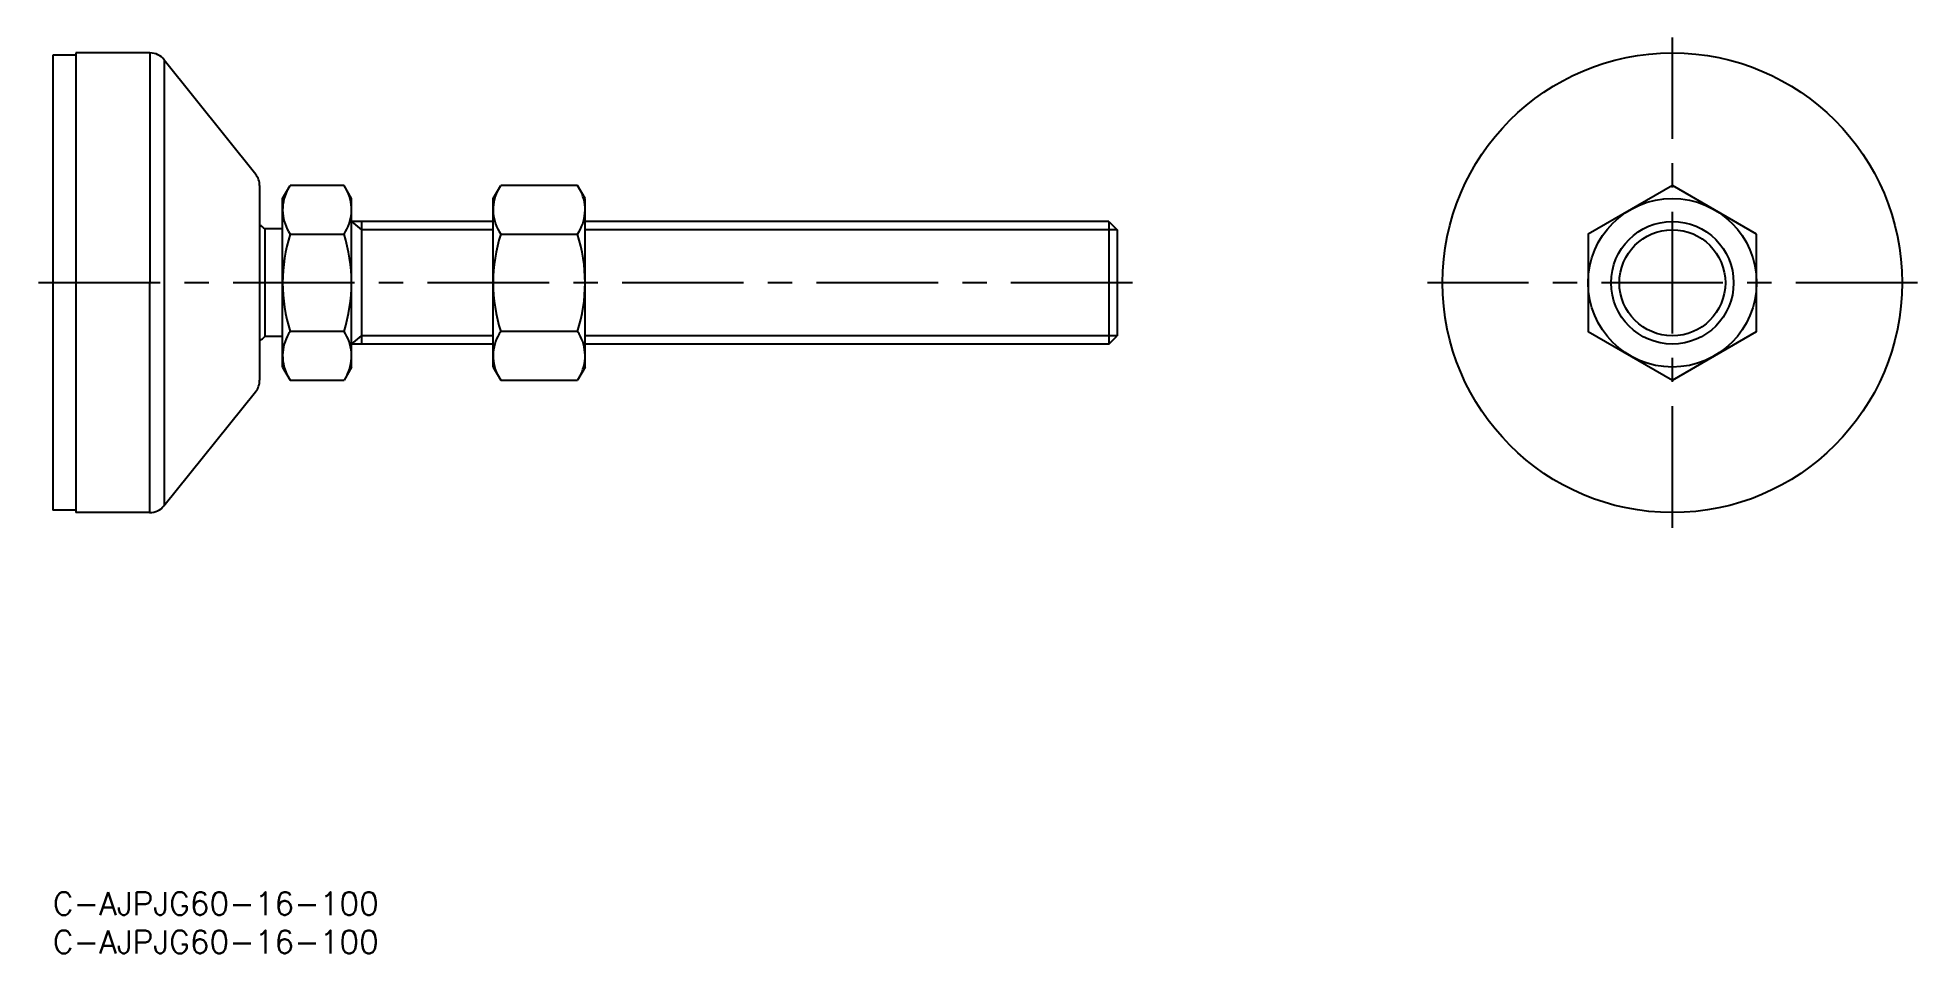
# Model space of a CAD drawing. Extents: x -2 to 244, y -8 to 112.
import ezdxf

# ---------------------------------------------------------------- set-up
doc = ezdxf.new("R2010")
doc.units = 0
doc.header["$LTSCALE"] = 0.5
doc.linetypes.add('CENTER', pattern=[50.8, 31.75, -6.35, 6.35, -6.35])
doc.layers.get('0').update_dxf_attribs({"linetype": 'CONTINUOUS'})
doc.layers.add('CENTER', color=1, linetype='CENTER')
doc.layers.add('後で消してね', color=7, linetype='CONTINUOUS')
doc.styles.get("Standard").update_dxf_attribs({"font": 'txt.shx', "height": 3, "bigfont": 'bigfont.shx'})

# ---------------------------------------------------------------- blocks, each defined once
blk = doc.blocks.new('*U12')
at = {"color": 7, "linetype": 'CONTINUOUS'}
blk.add_text('C-AJPJG60-16-100', height=3, dxfattribs=at).set_placement((0, -3))
blk = doc.blocks.new('*U13')
at = {"color": 7, "linetype": 'CONTINUOUS'}
blk.add_text('C-AJPJG60-16-100', height=3, dxfattribs=at).set_placement((0, -8))

msp = doc.modelspace()

# ---------------------------------------------------------------- linework, layer by layer
at = {"color": 7, "linetype": 'CONTINUOUS'}
for p, q in [((3, 109.22), (0, 109.22)), ((0, 109.22), (0, 49.83)), ((3, 109.53), (3, 49.53)), ((12.67, 109.53), (3, 109.53)), ((12.67, 109.53), (12.63, 49.53)), ((14.54, 108.63), (26.48, 93.69)), ((14.54, 108.63), (14.54, 50.48)), ((27, 92.23), (27, 66.83)), ((30, 90.53), (30.98, 92.23)), ((38.02, 92.23), (30.98, 92.23)), ((39, 90.53), (38.02, 92.23)), ((57.5, 90.53), (58.48, 92.23)), ((68.52, 92.23), (58.48, 92.23)), ((69.5, 90.53), (68.52, 92.23)), ((30, 68.53), (30, 90.53)), ((39, 68.53), (39, 90.53)), ((57.5, 68.53), (57.5, 90.53)), ((69.5, 68.53), (69.5, 90.53)), ((30, 86.56), (27.69, 86.56)), ((27.69, 86.56), (27.69, 72.5)), ((57.5, 87.53), (39, 87.53)), ((40.31, 87.53), (40.31, 71.53)), ((137.92, 87.53), (69.5, 87.53)), ((137.92, 87.53), (137.92, 71.53)), ((137.92, 87.53), (139, 86.45)), ((139, 86.45), (139, 72.61)), ((30.98, 85.88), (38.02, 85.88)), ((58.48, 85.88), (68.52, 85.88)), ((30, 72.5), (27.69, 72.5)), ((38.02, 73.18), (30.98, 73.18)), ((57.5, 71.53), (39, 71.53)), ((68.52, 73.18), (58.48, 73.18)), ((137.92, 71.53), (69.5, 71.53)), ((137.92, 71.53), (139, 72.61)), ((30, 68.53), (30.98, 66.83)), ((30.98, 66.83), (38.02, 66.83)), ((39, 68.53), (38.02, 66.83)), ((57.5, 68.53), (58.48, 66.83)), ((58.48, 66.83), (68.52, 66.83)), ((69.5, 68.53), (68.52, 66.83)), ((14.5, 50.42), (26.47, 65.29)), ((3, 49.83), (0, 49.83)), ((12.63, 49.53), (3, 49.53))]:
    msp.add_line(p, q, dxfattribs=at)
at = {"color": 3, "linetype": 'CONTINUOUS'}
for p, q in [((39, 87.53), (40.31, 86.45)), ((57.5, 86.45), (40.31, 86.45)), ((139, 86.45), (69.5, 86.45)), ((39, 71.53), (40.31, 72.61)), ((57.5, 72.61), (40.31, 72.61)), ((139, 72.61), (69.5, 72.61))]:
    msp.add_line(p, q, dxfattribs=at)
at = {"color": 7, "linetype": 'CONTINUOUS'}
msp.add_lwpolyline([(222.5, 85.88), (211.5, 92.23), (200.5, 85.88), (200.5, 73.18), (211.5, 66.83), (222.5, 73.18)], close=True, dxfattribs=at)
for radius in [30, 11, 8]:
    msp.add_circle((211.5, 79.53), radius, dxfattribs=at)
at = {"color": 3, "linetype": 'CONTINUOUS'}
msp.add_circle((211.5, 79.53), 6.92, dxfattribs=at)
at = {"color": 7, "linetype": 'CONTINUOUS'}
for centre, radius, start, end in [((12.67, 107.13), 2.4, 38.612, 90.0016), ((24.6, 92.19), 2.4, 0.922, 38.6014), ((35.62, 89.06), 5.62, 154.3842, 214.3842), ((33.38, 89.06), 5.62, 325.6158, 25.6158), ((63.12, 89.06), 5.62, 154.3842, 214.3842), ((63.88, 89.06), 5.62, 325.6158, 25.6158), ((23.44, 81.56), 6.56, 49.6324, 57.1217), ((51.02, 79.53), 21.02, 162.412, 197.588), ((17.98, 79.53), 21.02, 342.412, 17.588), ((78.52, 79.53), 21.02, 162.412, 197.588), ((48.48, 79.53), 21.02, 342.412, 17.588), ((23.44, 77.5), 6.56, 302.8783, 310.3676), ((35.62, 70), 5.62, 145.6158, 205.6158), ((33.38, 70), 5.62, 334.3842, 34.3842), ((63.12, 70), 5.62, 145.6158, 205.6158), ((63.88, 70), 5.62, 334.3842, 34.3842), ((24.6, 66.8), 2.4, 321.1667, 0.8617), ((12.63, 51.93), 2.4, 270.0016, 321.1563)]:
    msp.add_arc(centre, radius, start, end, dxfattribs=at)
at = {"layer": 'CENTER', "color": 1, "linetype": 'CENTER'}
for p, q in [((211.5, 47.53), (211.5, 111.53)), ((141, 79.53), (-2, 79.53)), ((243.5, 79.53), (179.5, 79.53))]:
    msp.add_line(p, q, dxfattribs=at)

# ---------------------------------------------------------------- block references
at = {"layer": '後で消してね', "color": 7, "linetype": 'CONTINUOUS'}
for name in ['*U12', '*U13']:
    msp.add_blockref(name, (0, 0), dxfattribs=at)

doc.saveas('drawing.dxf')
